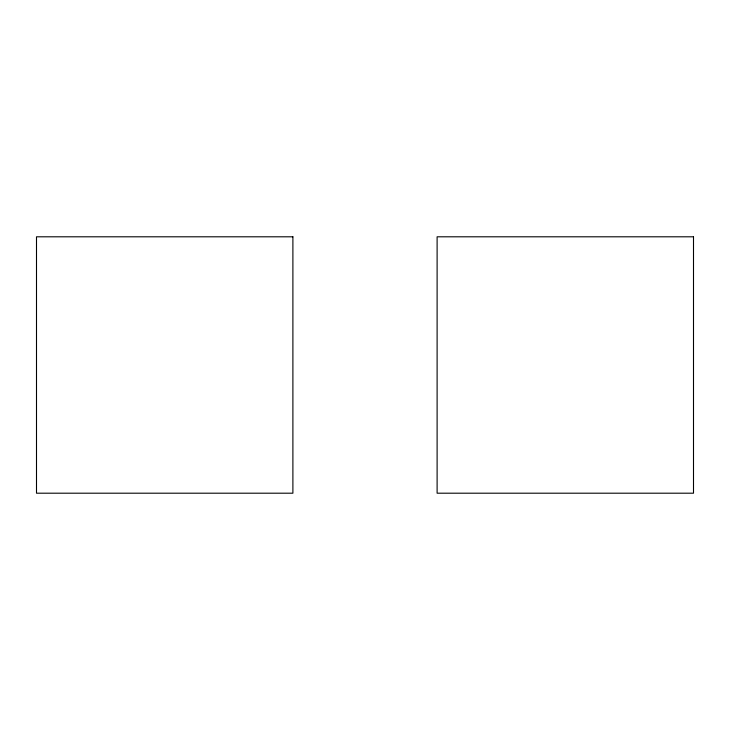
<?xml version="1.0" encoding="UTF-8"?>
<svg xmlns="http://www.w3.org/2000/svg" width="730" height="730" viewBox="0 0 730 730"><rect width="100%" height="100%" fill="white"/><g stroke="black" fill="none" stroke-linecap="round" stroke-linejoin="round"><path stroke-width="1.09" d="M292.894 236.803L36.5 236.803L36.5 493.197L292.894 493.197L292.894 236.803M693.5 236.803L437.106 236.803L437.106 493.197L693.5 493.197L693.5 236.803"/></g></svg>
